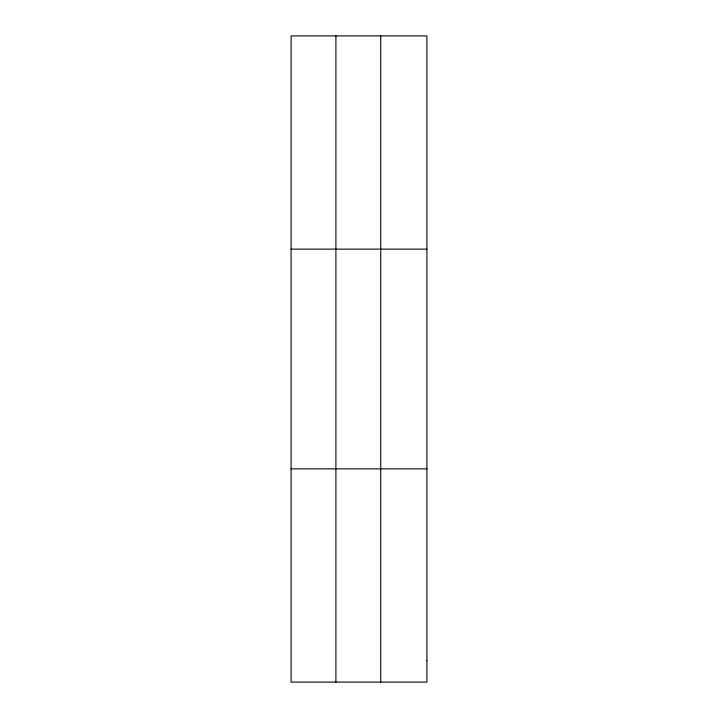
<?xml version="1.0" encoding="UTF-8"?>
<svg xmlns="http://www.w3.org/2000/svg" width="718" height="718" viewBox="0 0 718 718"><rect width="100%" height="100%" fill="white"/><g stroke="black" fill="none" stroke-linecap="round" stroke-linejoin="round"><path stroke-width="1.08" d="M335.907 682.1L335.907 35.9M380.728 682.1L380.728 35.9M291.086 249.146L426.914 249.146M291.086 468.854L426.914 468.854M426.914 660.775L426.914 682.1L291.086 682.1L291.086 35.9L426.914 35.9L426.914 660.775"/></g></svg>
